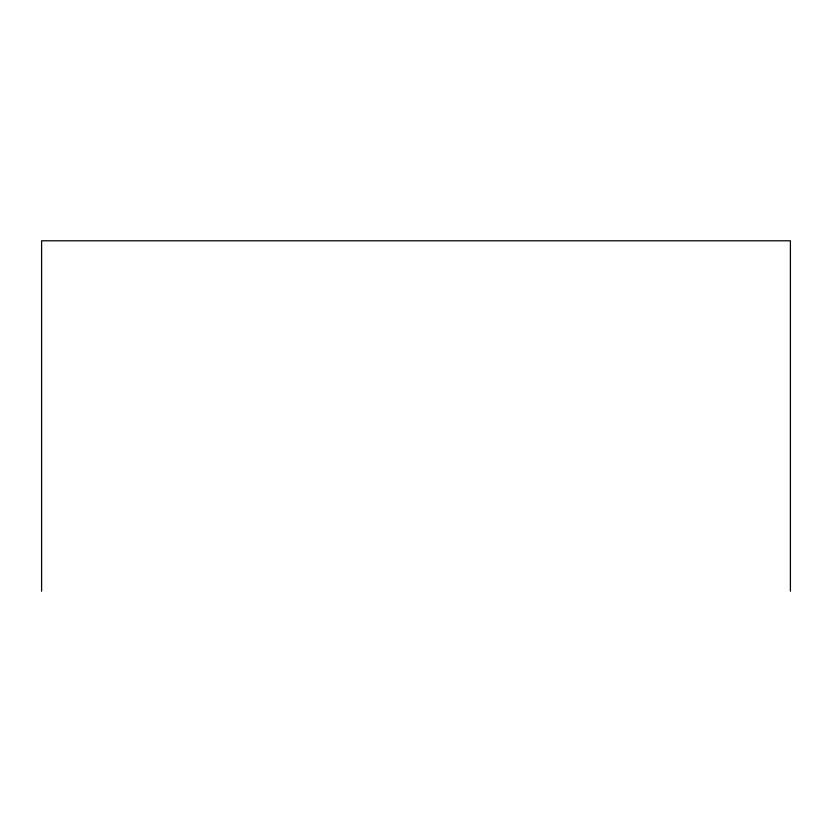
<?xml version="1.0" encoding="UTF-8"?>
<svg xmlns="http://www.w3.org/2000/svg" width="832" height="832" viewBox="0 0 832 832"><rect width="100%" height="100%" fill="white"/><g stroke="black" fill="none" stroke-linecap="round" stroke-linejoin="round"><path stroke-width="1.25" d="M790.4 591.209L790.4 240.791L41.6 240.791L41.6 591.209"/></g></svg>
